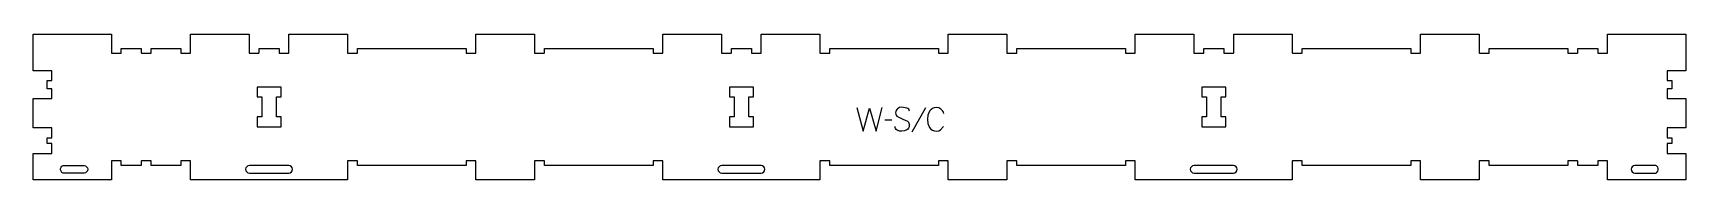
# Model space of a CAD drawing. Header units: millimetres. Extents: x -1045 to 1054, y -92 to 93.
import ezdxf

# ---------------------------------------------------------------- set-up
doc = ezdxf.new("R2010")
doc.units = ezdxf.units.MM
for name, color, linetype, true_color in [('1_ANYTOOL_1MMDEEP_LABELS_S', 2, 'Continuous', 0xffff00), ('3_ANYTOOL_CUTTHROUGH_INSID', 4, 'Continuous', 0x00ffff), ('4_ANYTOOL_CUTTHROUGH_OUTSI', 5, 'Continuous', 0x0000ff)]:
    doc.layers.add(name, color=color, linetype=linetype, true_color=true_color)

msp = doc.modelspace()

# ---------------------------------------------------------------- linework, layer by layer
at = {"layer": '1_ANYTOOL_1MMDEEP_LABELS_S'}
for p, q in [((45.6, -16.1), (36.9, -16.2)), ((88.2, -0.5), (71, -31.2))]:
    msp.add_line(p, q, dxfattribs=at)
for points in [[(1.3, 0), (9, -30), (17.4, -0.9), (25.9, -30), (33.4, 0)], [(67.9, -4.6), (67.7, -3.2), (67.1, -2.1), (66, -1.2), (64.6, -0.6), (58.5, 0.3), (55.5, -0.1), (52.9, -1.5), (51.8, -2.5), (51, -3.7), (50.6, -5.1), (50.4, -6.7), (50.6, -8.3), (51.1, -9.7), (52, -10.8), (59.4, -14.6), (65.4, -17.5), (66.6, -18.5), (67.4, -19.7), (67.8, -21.2), (67.5, -24.7), (66.9, -26.2), (65.9, -27.5), (64.7, -28.5), (61.7, -29.9), (58.5, -30.3), (55.3, -30), (52.4, -28.8), (51.2, -27.9), (50.4, -26.8), (49.8, -25.6), (49.7, -24.1)]]:
    msp.add_lwpolyline(points, dxfattribs=at)
msp.add_lwpolyline([(111.8, -7.5, 0.131103), (108, -2.1), (105.3, -0.5), (102, 0), (99.4, -0.3), (97.1, -1.2), (95.2, -2.7), (93.6, -4.7), (91.5, -9.6), (90.8, -15), (91.5, -20.4), (93.6, -25.3), (95.3, -27.4), (97.2, -28.8), (99.6, -29.7), (102.3, -30), (105.2, -29.6), (107.5, -28.4), (111.1, -24.2)], format="xyb", dxfattribs=at)
at = {"layer": '3_ANYTOOL_CUTTHROUGH_INSID'}
for points in [[(-754.7, 13.5), (-754.7, -12), (-760.7, -12), (-760.7, -24.5), (-730.2, -24.5), (-730.2, -12), (-736.2, -12), (-736.2, 13.5), (-730.2, 13.5), (-730.2, 26), (-760.7, 26), (-760.7, 13.5)], [(-154.7, 13.5), (-154.7, -12), (-160.7, -12), (-160.7, -24.5), (-130.2, -24.5), (-130.2, -12), (-136.2, -12), (-136.2, 13.5), (-130.2, 13.5), (-130.2, 26), (-160.7, 26), (-160.7, 13.5)], [(445.3, 13.5), (445.3, -12), (439.3, -12), (439.3, -24.5), (469.8, -24.5), (469.8, -12), (463.8, -12), (463.8, 13.5), (469.8, 13.5), (469.8, 26), (439.3, 26), (439.3, 13.5)]]:
    msp.add_lwpolyline(points, close=True, dxfattribs=at)
for points in [[(-980.5, -83.5), (-1006.2, -83.5), (-1007, -83.5), (-1007.8, -83.2), (-1008.5, -82.7), (-1009.6, -81.3), (-1010.2, -79.6), (-1010.2, -77.9), (-1009.6, -76.2), (-1008.5, -74.9), (-1007.8, -74.4), (-1007, -74.1), (-1006.2, -74), (-980.5, -74, -1)], [(-770.5, -83.5), (-720.5, -83.5, 1), (-720.5, -74), (-770.5, -74, 1)], [(-170.5, -83.5), (-120.5, -83.5, 1), (-120.5, -74), (-170.5, -74, 1)], [(429.5, -83.5), (479.5, -83.5, 1), (479.5, -74), (429.5, -74, 1)], [(989.5, -83.5), (1015.3, -83.5), (1016, -83.5), (1016.8, -83.2), (1017.5, -82.7), (1018.7, -81.3), (1019.2, -79.6), (1019.2, -77.9), (1018.7, -76.2), (1017.5, -74.9), (1016.8, -74.4), (1016, -74.1), (1015.3, -74), (989.5, -74, 1)]]:
    msp.add_lwpolyline(points, format="xyb", close=True, dxfattribs=at)
at = {"layer": '4_ANYTOOL_CUTTHROUGH_OUTSI'}
msp.add_lwpolyline([(-633.2, -74), (-633.2, -68.3, 0.414214), (-633.5, -68), (-645.5, -68, 0.414214), (-645.7, -68.3), (-645.7, -92), (-845.2, -92), (-845.2, -68.3, 0.414214), (-845.5, -68), (-857.5, -68, 0.414214), (-857.7, -68.3), (-857.7, -74), (-895.2, -74), (-895.2, -68.3, 0.414214), (-895.5, -68), (-907.5, -68, 0.414214), (-907.7, -68.3), (-907.7, -74), (-933.2, -74), (-933.2, -68.3, 0.414214), (-933.5, -68), (-945.5, -68, 0.414214), (-945.7, -68.3), (-945.7, -92), (-1045.2, -92), (-1045.2, -58.5), (-1021.5, -58.5, 0.414214), (-1021.2, -58.3), (-1021.2, -46.3, 0.414214), (-1021.5, -46), (-1027.2, -46), (-1027.2, -38.5), (-1021.5, -38.5, 0.414214), (-1021.2, -38.2), (-1021.2, -26.2, 0.414214), (-1021.5, -26), (-1045.2, -26), (-1045.2, 11.5), (-1021.5, 11.5, 0.414214), (-1021.2, 11.7), (-1021.2, 23.7, 0.414214), (-1021.5, 24), (-1027.2, 24), (-1027.2, 34.5), (-1021.5, 34.5, 0.414214), (-1021.2, 34.7), (-1021.2, 46.7, 0.414214), (-1021.5, 47), (-1045.2, 47), (-1045.2, 93.5), (-945.7, 93.5), (-945.7, 69.7, 0.414214), (-945.5, 69.5), (-933.5, 69.5, 0.414214), (-933.2, 69.7), (-933.2, 75.5), (-907.7, 75.5), (-907.7, 69.7, 0.414214), (-907.5, 69.5), (-895.5, 69.5, 0.414214), (-895.2, 69.7), (-895.2, 75.5), (-857.7, 75.5), (-857.7, 69.7, 0.414214), (-857.5, 69.5), (-845.5, 69.5, 0.414214), (-845.2, 69.7), (-845.2, 93.5), (-770.7, 93.5), (-770.7, 69.7, 0.414214), (-770.5, 69.5), (-758.5, 69.5, 0.414214), (-758.2, 69.7), (-758.2, 75.5), (-732.7, 75.5), (-732.7, 69.7, 0.414214), (-732.5, 69.5), (-720.5, 69.5, 0.414214), (-720.2, 69.7), (-720.2, 93.5), (-645.7, 93.5), (-645.7, 69.7, 0.414214), (-645.5, 69.5), (-633.5, 69.5, 0.414214), (-633.2, 69.7), (-633.2, 75.5), (-495.2, 75.5), (-495.2, 69.7, 0.414214), (-495, 69.5), (-483, 69.5, 0.414214), (-482.7, 69.7), (-482.7, 93.5), (-408.2, 93.5), (-408.2, 69.7, 0.414214), (-408, 69.5), (-396, 69.5, 0.414214), (-395.7, 69.7), (-395.7, 75.5), (-257.7, 75.5), (-257.7, 69.7, 0.414214), (-257.5, 69.5), (-245.5, 69.5, 0.414214), (-245.2, 69.7), (-245.2, 93.5), (-170.7, 93.5), (-170.7, 69.7, 0.414214), (-170.5, 69.5), (-158.5, 69.5, 0.414214), (-158.2, 69.7), (-158.2, 75.5), (-132.7, 75.5), (-132.7, 69.7, 0.414214), (-132.5, 69.5), (-120.5, 69.5, 0.414214), (-120.2, 69.7), (-120.2, 93.5), (-45.7, 93.5), (-45.7, 69.7, 0.414214), (-45.5, 69.5), (-33.5, 69.5, 0.414214), (-33.2, 69.7), (-33.2, 75.5), (104.8, 75.5), (104.8, 69.7, 0.414214), (105, 69.5), (117, 69.5, 0.414214), (117.3, 69.7), (117.3, 93.5), (191.8, 93.5), (191.8, 69.7, 0.414214), (192, 69.5), (204, 69.5, 0.414214), (204.3, 69.7), (204.3, 75.5), (342.3, 75.5), (342.3, 69.7, 0.414214), (342.5, 69.5), (354.5, 69.5, 0.414214), (354.8, 69.7), (354.8, 93.5), (429.3, 93.5), (429.3, 69.7, 0.414214), (429.5, 69.5), (441.5, 69.5, 0.414214), (441.8, 69.7), (441.8, 75.5), (467.3, 75.5), (467.3, 69.7, 0.414214), (467.5, 69.5), (479.5, 69.5, 0.414214), (479.8, 69.7), (479.8, 93.5), (554.3, 93.5), (554.3, 69.7, 0.414214), (554.5, 69.5), (566.5, 69.5, 0.414214), (566.8, 69.7), (566.8, 75.5), (704.8, 75.5), (704.8, 69.7, 0.414214), (705, 69.5), (717, 69.5, 0.414214), (717.3, 69.7), (717.3, 93.5), (791.8, 93.5), (791.8, 69.7, 0.414214), (792, 69.5), (804, 69.5, 0.414214), (804.3, 69.7), (804.3, 75.5), (904.3, 75.5), (904.3, 69.7, 0.414214), (904.5, 69.5), (916.5, 69.5, 0.414214), (916.8, 69.7), (916.8, 75.5), (942.3, 75.5), (942.3, 69.7, 0.414214), (942.5, 69.5), (954.5, 69.5, 0.414214), (954.8, 69.7), (954.8, 93.5), (1054.3, 93.5), (1054.3, 47), (1030.5, 47, 0.414214), (1030.3, 46.7), (1030.3, 34.7, 0.414214), (1030.5, 34.5), (1036.3, 34.5), (1036.3, 24), (1030.5, 24, 0.414214), (1030.3, 23.7), (1030.3, 11.7, 0.414214), (1030.5, 11.5), (1054.3, 11.5), (1054.3, -26), (1030.5, -26, 0.414214), (1030.3, -26.2), (1030.3, -38.2, 0.414214), (1030.5, -38.5), (1036.3, -38.5), (1036.3, -46), (1030.5, -46, 0.414214), (1030.3, -46.3), (1030.3, -58.3, 0.414214), (1030.5, -58.5), (1054.3, -58.5), (1054.3, -92), (954.8, -92), (954.8, -68.3, 0.414214), (954.5, -68), (942.5, -68, 0.414214), (942.3, -68.3), (942.3, -74), (916.8, -74), (916.8, -68.3, 0.414214), (916.5, -68), (904.5, -68, 0.414214), (904.3, -68.3), (904.3, -74), (804.3, -74), (804.3, -68.3, 0.414214), (804, -68), (792, -68, 0.414214), (791.8, -68.3), (791.8, -92), (717.3, -92), (717.3, -68.3, 0.414214), (717, -68), (705, -68, 0.414214), (704.8, -68.3), (704.8, -74), (566.8, -74), (566.8, -68.3, 0.414214), (566.5, -68), (554.5, -68, 0.414214), (554.3, -68.3), (554.3, -92), (354.8, -92), (354.8, -68.3, 0.414214), (354.5, -68), (342.5, -68, 0.414214), (342.3, -68.3), (342.3, -74), (204.3, -74), (204.3, -68.3, 0.414214), (204, -68), (192, -68, 0.414214), (191.8, -68.3), (191.8, -92), (117.3, -92), (117.3, -68.3, 0.414214), (117, -68), (105, -68, 0.414214), (104.8, -68.3), (104.8, -74), (-33.2, -74), (-33.2, -68.3, 0.414214), (-33.5, -68), (-45.5, -68, 0.414214), (-45.7, -68.3), (-45.7, -92), (-245.2, -92), (-245.2, -68.3, 0.414214), (-245.5, -68), (-257.5, -68, 0.414214), (-257.7, -68.3), (-257.7, -74), (-395.7, -74), (-395.7, -68.3, 0.414214), (-396, -68), (-408, -68, 0.414214), (-408.2, -68.3), (-408.2, -92), (-482.7, -92), (-482.7, -68.3, 0.414214), (-483, -68), (-495, -68, 0.414214), (-495.2, -68.3), (-495.2, -74)], format="xyb", close=True, dxfattribs=at)

doc.saveas('drawing.dxf')
